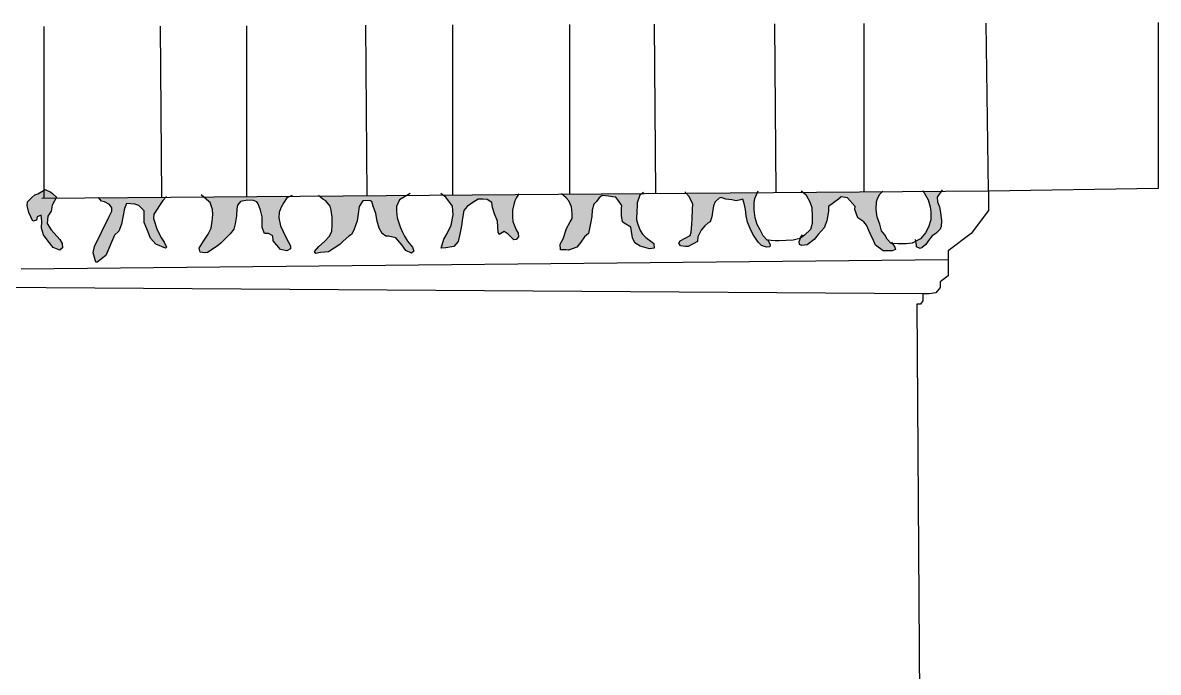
# Model space of a CAD drawing. Header units: millimetres. Extents: x 245 to 515, y 87 to 339.
# Drawn here: x 427.65 to 435.01, y 238.45 to 242.66 of the extents above; entities that cross this region are included whole.
import ezdxf

# ---------------------------------------------------------------- set-up
doc = ezdxf.new("R2010")
doc.units = ezdxf.units.MM
doc.layers.add('çziigi', color=10, linetype='Continuous')

msp = doc.modelspace()

# ---------------------------------------------------------------- hatches: boundary and pattern name
at = {"layer": 'çziigi'}
h = msp.add_hatch(color=256, dxfattribs=at)
h.dxf.hatch_style = 1
h.paths.add_polyline_path([(428.3204, 241.4907), (428.3061, 241.4582), (428.2946, 241.4038), (428.2879, 241.357), (428.2688, 241.3121), (428.242, 241.2864), (428.1857, 241.1536), (428.1293, 241.1107), (428.1197, 241.1116), (428.1025, 241.1718), (428.1121, 241.2128), (428.2057, 241.4019), (428.2248, 241.441), (428.2248, 241.464), (428.2096, 241.4859), (428.1761, 241.5012), (428.157, 241.506), (428.1411, 241.5278), (428.5736, 241.5311), (428.5555, 241.5107), (428.4962, 241.4219), (428.4943, 241.3943), (428.5182, 241.3217), (428.5459, 241.2673), (428.5631, 241.2405), (428.5794, 241.209), (428.5717, 241.2014), (428.5087, 241.2281), (428.4752, 241.2673), (428.4551, 241.316), (428.4332, 241.3675), (428.4341, 241.4153), (428.4341, 241.4449), (428.3997, 241.4792), (428.373, 241.4878)])
h.paths.add_polyline_path([(427.677, 241.5033), (427.705, 241.5302), (427.7252, 241.5466), (427.7445, 241.5543), (427.7695, 241.5697), (427.7838, 241.5768), (427.7838, 241.525), (427.8618, 241.5256), (427.8379, 241.4811), (427.8312, 241.4417), (427.81, 241.4089), (427.8052, 241.3608), (427.8302, 241.3204), (427.8871, 241.2578), (427.9025, 241.2328), (427.9034, 241.2049), (427.8871, 241.1895), (427.8447, 241.2068), (427.8119, 241.2472), (427.7811, 241.2886), (427.7686, 241.3319), (427.7705, 241.3762), (427.7657, 241.4157), (427.7406, 241.4051), (427.7368, 241.383), (427.7127, 241.3772), (427.6867, 241.434), (427.6761, 241.4792)])
h.paths.add_polyline_path([(427.7838, 241.5768), (427.7926, 241.5813), (427.8292, 241.5639), (427.8389, 241.5553), (427.8654, 241.5322), (427.8618, 241.5256), (427.7838, 241.525)])
h.paths.add_polyline_path([(428.8796, 241.42), (428.8777, 241.4534), (428.8615, 241.4973), (428.8538, 241.505), (428.82, 241.533), (429.3818, 241.5373), (429.3595, 241.528), (429.3395, 241.4975), (429.3213, 241.4641), (429.3089, 241.4326), (429.307, 241.3991), (429.3184, 241.3457), (429.3356, 241.3103), (429.3576, 241.2655), (429.3825, 241.2168), (429.3834, 241.1977), (429.3586, 241.1843), (429.3184, 241.1939), (429.2697, 241.2502), (429.2678, 241.2827), (429.2401, 241.2979), (429.2152, 241.2979), (429.199, 241.3361), (429.1999, 241.4049), (429.1885, 241.4478), (429.1722, 241.4899), (429.1636, 241.5032), (429.1426, 241.5099), (429.1044, 241.5137), (429.0585, 241.5051), (429.0394, 241.4803), (429.0346, 241.4564), (429.0318, 241.4106), (429.0251, 241.359), (429.0146, 241.3256), (428.9907, 241.2951), (428.9322, 241.2338), (428.9064, 241.2156), (428.8452, 241.1746), (428.828, 241.1708), (428.7965, 241.1755), (428.7917, 241.2013), (428.8185, 241.2471), (428.8481, 241.293), (428.8682, 241.3321), (428.8758, 241.377)])
h.paths.add_polyline_path([(429.6521, 241.4038), (429.6464, 241.4487), (429.6397, 241.4745), (429.6216, 241.4984), (429.612, 241.5079), (429.5929, 241.5194), (429.5694, 241.5388), (430.1362, 241.5431), (430.09, 241.5149), (430.0699, 241.4729), (430.0709, 241.4414), (430.0756, 241.3994), (430.0948, 241.3392), (430.1062, 241.3094), (430.1215, 241.2798), (430.1416, 241.2473), (430.1741, 241.2072), (430.1817, 241.1814), (430.1683, 241.169), (430.1301, 241.1872), (430.1053, 241.2244), (430.0651, 241.2693), (430.0174, 241.2798), (430.0002, 241.2798), (429.9782, 241.296), (429.9581, 241.3323), (429.9457, 241.3772), (429.9361, 241.4259), (429.9189, 241.4736), (429.9103, 241.5051), (429.897, 241.5108), (429.8521, 241.5089), (429.8272, 241.4717), (429.8215, 241.4249), (429.8157, 241.3781), (429.7947, 241.3189), (429.7794, 241.2912), (429.7622, 241.2788), (429.724, 241.2464), (429.703, 241.2254), (429.6302, 241.1785), (429.5776, 241.1737), (429.547, 241.168), (429.5375, 241.1795), (429.5661, 241.2129), (429.6034, 241.2444), (429.6349, 241.2797), (429.6512, 241.3122), (429.6531, 241.3504)])
h.paths.add_polyline_path([(430.3893, 241.5321), (430.3729, 241.545), (430.861, 241.5487), (430.8492, 241.5309), (430.8377, 241.509), (430.831, 241.4851), (430.8234, 241.4479), (430.8224, 241.4049), (430.8243, 241.3743), (430.8463, 241.3209), (430.8587, 241.2999), (430.8616, 241.275), (430.8463, 241.2569), (430.831, 241.256), (430.7937, 241.2922), (430.7689, 241.3094), (430.7364, 241.2894), (430.7288, 241.3056), (430.7249, 241.3763), (430.7058, 241.425), (430.6924, 241.4651), (430.6886, 241.4975), (430.658, 241.5166), (430.6294, 241.5204), (430.6007, 241.5204), (430.5644, 241.4975), (430.529, 241.4727), (430.508, 241.4469), (430.4975, 241.3963), (430.4918, 241.3476), (430.4813, 241.2932), (430.4707, 241.2454), (430.443, 241.213), (430.3905, 241.2044), (430.3609, 241.2025), (430.3781, 241.2607), (430.3991, 241.2961), (430.4249, 241.3505), (430.4373, 241.4183), (430.4335, 241.4737)])
h.paths.add_polyline_path([(431.1887, 241.508), (431.1715, 241.5281), (431.1524, 241.5433), (431.1434, 241.5509), (431.6607, 241.5549), (431.6474, 241.5453), (431.6312, 241.4957), (431.6312, 241.469), (431.6293, 241.4479), (431.6264, 241.3859), (431.635, 241.3572), (431.6503, 241.3162), (431.6646, 241.2923), (431.6875, 241.2704), (431.7277, 241.2398), (431.7392, 241.2322), (431.7411, 241.2026), (431.7105, 241.1978), (431.6512, 241.215), (431.6159, 241.236), (431.6015, 241.2684), (431.5939, 241.3105), (431.5901, 241.3381), (431.5461, 241.3649), (431.5366, 241.3725), (431.5356, 241.3735), (431.5289, 241.4126), (431.5299, 241.4594), (431.5308, 241.4785), (431.505, 241.5157), (431.4926, 241.532), (431.4706, 241.5348), (431.4458, 241.5396), (431.4037, 241.5434), (431.3846, 241.5291), (431.3665, 241.5052), (431.3502, 241.4871), (431.3388, 241.4489), (431.3359, 241.4078), (431.3302, 241.3725), (431.3148, 241.296), (431.289, 241.276), (431.2651, 241.2397), (431.2393, 241.2092), (431.1858, 241.1891), (431.1715, 241.191), (431.1333, 241.192), (431.1323, 241.2282), (431.1514, 241.2617), (431.1724, 241.3285), (431.1954, 241.3715), (431.2087, 241.3944), (431.2097, 241.4268), (431.2049, 241.4698)])
h.paths.add_polyline_path([(431.9766, 241.5184), (431.9689, 241.5366), (431.9485, 241.5571), (432.4092, 241.5607), (432.3947, 241.5241), (432.3902, 241.4967), (432.3902, 241.4495), (432.3963, 241.3977), (432.4085, 241.355), (432.4283, 241.32), (432.4481, 241.2819), (432.474, 241.253), (432.4797, 241.2527), (432.4936, 241.2234), (432.4916, 241.211), (432.4687, 241.2091), (432.4381, 241.2186), (432.4152, 241.2415), (432.3818, 241.2931), (432.3636, 241.3303), (432.3454, 241.3695), (432.3388, 241.4105), (432.334, 241.4535), (432.3244, 241.4917), (432.3158, 241.5203), (432.3005, 241.5156), (432.2728, 241.5098), (432.2441, 241.5146), (432.2059, 241.5203), (432.1753, 241.5299), (432.162, 241.5261), (432.1371, 241.5013), (432.1266, 241.4755), (432.1199, 241.4354), (432.1151, 241.4039), (432.1037, 241.3733), (432.0893, 241.3647), (432.0702, 241.3456), (432.0463, 241.3179), (432.0253, 241.275), (432.0215, 241.2454), (431.9613, 241.2119), (431.9441, 241.2129), (431.9126, 241.2177), (431.9021, 241.2349), (431.9087, 241.2492), (431.9747, 241.2845), (431.9814, 241.3046), (431.9861, 241.3542), (431.9871, 241.3943), (431.989, 241.4535), (431.9919, 241.4888)])
h = msp.add_hatch(color=256, dxfattribs=at)
h.dxf.hatch_style = 1
h.paths.add_polyline_path([(432.9939, 241.5291), (432.9542, 241.5349), (432.9368, 241.5203), (432.8719, 241.4719), (432.8709, 241.441), (432.8612, 241.38), (432.8438, 241.3345), (432.8051, 241.29), (432.7789, 241.259), (432.7324, 241.2242), (432.6995, 241.2193), (432.683, 241.2251), (432.682, 241.2445), (432.6895, 241.2663), (432.7163, 241.285), (432.756, 241.3231), (432.7651, 241.3611), (432.7651, 241.4068), (432.7636, 241.4647), (432.7499, 241.5028), (432.7255, 241.55), (432.7084, 241.563), (433.2191, 241.5669), (433.204, 241.553), (433.1903, 241.5241), (433.1827, 241.5012), (433.1797, 241.4525), (433.1873, 241.4038), (433.204, 241.3581), (433.2162, 241.3139), (433.236, 241.288), (433.2513, 241.2591), (433.2787, 241.2317), (433.2866, 241.2314), (433.302, 241.2087), (433.3068, 241.1922), (433.2855, 241.1855), (433.2264, 241.1855), (433.176, 241.2203), (433.1644, 241.2522), (433.1421, 241.2977), (433.1189, 241.351), (433.1005, 241.3732), (433.0627, 241.3984), (433.0433, 241.4526), (433.0443, 241.4719)])
h = msp.add_hatch(color=256, dxfattribs=at)
h.dxf.hatch_style = 1
h.paths.add_polyline_path([(433.5302, 241.4693), (433.518, 241.5149), (433.4869, 241.569), (433.6021, 241.5699), (433.5764, 241.5325), (433.5774, 241.5025), (433.591, 241.4704), (433.5959, 241.4452), (433.6007, 241.4161), (433.6046, 241.3782), (433.6017, 241.3433), (433.5949, 241.3249), (433.5687, 241.2967), (433.5434, 241.2812), (433.5211, 241.2521), (433.5026, 241.2249), (433.4783, 241.2065), (433.4667, 241.2006), (433.4424, 241.2094), (433.4414, 241.222), (433.4382, 241.2461), (433.4677, 241.2622), (433.4997, 241.3002), (433.5195, 241.3383), (433.5348, 241.3855), (433.5348, 241.4342)])

# ---------------------------------------------------------------- linework, layer by layer
for p, q in [((427.7838, 242.6395), (427.7838, 241.525)), ((428.5385, 242.6423), (428.5471, 241.5309)), ((429.098, 242.6444), (429.098, 241.5351)), ((429.8693, 242.6472), (429.8779, 241.5412)), ((430.4331, 242.6493), (430.4331, 241.5454)), ((431.1941, 241.5513), (431.1941, 242.6521)), ((431.7407, 242.6541), (431.7492, 241.5556)), ((432.5208, 242.657), (432.5292, 241.5616)), ((433.1027, 241.566), (433.1027, 242.6591)), ((433.9089, 241.5722), (433.8932, 242.6621)), ((435.0102, 242.6662), (435.0102, 241.5882)), ((433.4829, 240.9057), (301.7629, 241.8112)), ((427.705, 241.5302), (427.7252, 241.5466)), ((427.7252, 241.5466), (427.7445, 241.5543)), ((427.7445, 241.5543), (427.7695, 241.5697)), ((427.7695, 241.5697), (427.7926, 241.5813)), ((433.9089, 241.5722), (427.7697, 241.5249)), ((427.7926, 241.5813), (427.8292, 241.5639)), ((427.8292, 241.5639), (427.8389, 241.5553)), ((427.8659, 241.5331), (427.8379, 241.4811)), ((427.8389, 241.5553), (427.8687, 241.5293)), ((428.5784, 241.5365), (428.5555, 241.5107)), ((428.8538, 241.505), (428.8032, 241.547)), ((429.3939, 241.5424), (429.3595, 241.528)), ((429.5929, 241.5194), (429.5652, 241.5423)), ((430.1588, 241.5569), (430.09, 241.5149)), ((430.3893, 241.5321), (430.3588, 241.556)), ((430.4335, 241.4737), (430.3893, 241.5321)), ((430.8644, 241.5539), (430.8492, 241.5309)), ((431.1524, 241.5433), (431.1399, 241.5538)), ((431.1715, 241.5281), (431.1524, 241.5433)), ((431.4037, 241.5434), (431.3846, 241.5291)), ((431.4458, 241.5396), (431.4037, 241.5434)), ((431.4706, 241.5348), (431.4458, 241.5396)), ((431.4926, 241.532), (431.4706, 241.5348)), ((431.505, 241.5157), (431.4926, 241.532)), ((431.6474, 241.5453), (431.6312, 241.4957)), ((431.6713, 241.5625), (431.6474, 241.5453)), ((431.9689, 241.5366), (431.9392, 241.5664)), ((431.9766, 241.5184), (431.9689, 241.5366)), ((432.3947, 241.5241), (432.4146, 241.5743)), ((432.6935, 241.5743), (432.7255, 241.55)), ((432.7255, 241.55), (432.7499, 241.5028)), ((432.9542, 241.5349), (432.9368, 241.5203)), ((432.9939, 241.5291), (432.9542, 241.5349)), ((433.1903, 241.5241), (433.204, 241.553)), ((433.204, 241.553), (433.2239, 241.5713)), ((433.4829, 241.5759), (433.518, 241.5149)), ((433.6085, 241.5791), (433.5764, 241.5325)), ((433.5764, 241.5325), (433.5774, 241.5025)), ((435.0102, 241.5882), (433.9089, 241.5722)), ((433.9089, 241.5722), (433.9089, 241.4466)), ((427.6761, 241.4792), (427.677, 241.5033)), ((427.6867, 241.434), (427.6761, 241.4792)), ((427.677, 241.5033), (427.705, 241.5302)), ((427.8379, 241.4811), (427.8312, 241.4417)), ((428.157, 241.506), (428.1388, 241.5308)), ((428.1761, 241.5012), (428.157, 241.506)), ((428.2096, 241.4859), (428.1761, 241.5012)), ((428.2248, 241.464), (428.2096, 241.4859)), ((428.2248, 241.441), (428.2248, 241.464)), ((428.3061, 241.4582), (428.2946, 241.4038)), ((428.3204, 241.4907), (428.3061, 241.4582)), ((428.373, 241.4878), (428.3204, 241.4907)), ((428.3997, 241.4792), (428.373, 241.4878)), ((428.4341, 241.4449), (428.3997, 241.4792)), ((428.5555, 241.5107), (428.4962, 241.4219)), ((428.8615, 241.4973), (428.8538, 241.505)), ((428.8777, 241.4534), (428.8615, 241.4973)), ((429.0394, 241.4803), (429.0346, 241.4564)), ((429.0585, 241.5051), (429.0394, 241.4803)), ((429.1044, 241.5137), (429.0585, 241.5051)), ((429.1426, 241.5099), (429.1044, 241.5137)), ((429.1636, 241.5032), (429.1426, 241.5099)), ((429.1722, 241.4899), (429.1636, 241.5032)), ((429.1885, 241.4478), (429.1722, 241.4899)), ((429.3213, 241.4641), (429.3089, 241.4326)), ((429.3395, 241.4975), (429.3213, 241.4641)), ((429.3595, 241.528), (429.3395, 241.4975)), ((429.612, 241.5079), (429.5929, 241.5194)), ((429.6216, 241.4984), (429.612, 241.5079)), ((429.6397, 241.4745), (429.6216, 241.4984)), ((429.6464, 241.4487), (429.6397, 241.4745)), ((429.8272, 241.4717), (429.8215, 241.4249)), ((429.8521, 241.5089), (429.8272, 241.4717)), ((429.897, 241.5108), (429.8521, 241.5089)), ((429.9103, 241.5051), (429.897, 241.5108)), ((429.9189, 241.4736), (429.9103, 241.5051)), ((429.9361, 241.4259), (429.9189, 241.4736)), ((430.09, 241.5149), (430.0699, 241.4729)), ((430.0699, 241.4729), (430.0709, 241.4414)), ((430.4373, 241.4183), (430.4335, 241.4737)), ((430.529, 241.4727), (430.508, 241.4469)), ((430.5644, 241.4975), (430.529, 241.4727)), ((430.6007, 241.5204), (430.5644, 241.4975)), ((430.6294, 241.5204), (430.6007, 241.5204)), ((430.658, 241.5166), (430.6294, 241.5204)), ((430.6886, 241.4975), (430.658, 241.5166)), ((430.6924, 241.4651), (430.6886, 241.4975)), ((430.7058, 241.425), (430.6924, 241.4651)), ((430.831, 241.4851), (430.8234, 241.4479)), ((430.8377, 241.509), (430.831, 241.4851)), ((430.8492, 241.5309), (430.8377, 241.509)), ((431.1887, 241.508), (431.1715, 241.5281)), ((431.2049, 241.4698), (431.1887, 241.508)), ((431.2097, 241.4268), (431.2049, 241.4698)), ((431.3502, 241.4871), (431.3388, 241.4489)), ((431.3665, 241.5052), (431.3502, 241.4871)), ((431.3846, 241.5291), (431.3665, 241.5052)), ((431.5308, 241.4785), (431.505, 241.5157)), ((431.5289, 241.4126), (431.5299, 241.4594)), ((431.5299, 241.4594), (431.5308, 241.4785)), ((431.6312, 241.469), (431.6293, 241.4479)), ((431.6312, 241.4957), (431.6312, 241.469)), ((431.9919, 241.4888), (431.9766, 241.5184)), ((431.989, 241.4535), (431.9919, 241.4888)), ((432.1266, 241.4755), (432.1199, 241.4354)), ((432.1371, 241.5013), (432.1266, 241.4755)), ((432.162, 241.5261), (432.1371, 241.5013)), ((432.1753, 241.5299), (432.162, 241.5261)), ((432.2059, 241.5203), (432.1753, 241.5299)), ((432.2441, 241.5146), (432.2059, 241.5203)), ((432.2728, 241.5098), (432.2441, 241.5146)), ((432.3005, 241.5156), (432.2728, 241.5098)), ((432.3158, 241.5203), (432.3005, 241.5156)), ((432.3244, 241.4917), (432.3158, 241.5203)), ((432.334, 241.4535), (432.3244, 241.4917)), ((432.3902, 241.4967), (432.3947, 241.5241)), ((432.3902, 241.4495), (432.3902, 241.4967)), ((432.7499, 241.5028), (432.7636, 241.4647)), ((432.7636, 241.4647), (432.7651, 241.4068)), ((432.8719, 241.4719), (432.8709, 241.441)), ((432.9368, 241.5203), (432.8719, 241.4719)), ((433.0443, 241.4719), (432.9939, 241.5291)), ((433.0433, 241.4526), (433.0443, 241.4719)), ((433.1797, 241.4525), (433.1827, 241.5012)), ((433.1827, 241.5012), (433.1903, 241.5241)), ((433.518, 241.5149), (433.5302, 241.4693)), ((433.5302, 241.4693), (433.5348, 241.4342)), ((433.5774, 241.5025), (433.591, 241.4704)), ((433.591, 241.4704), (433.5959, 241.4452)), ((427.7127, 241.3772), (427.6867, 241.434)), ((427.7406, 241.4051), (427.7368, 241.383)), ((427.7657, 241.4157), (427.7406, 241.4051)), ((427.7705, 241.3762), (427.7657, 241.4157)), ((427.81, 241.4089), (427.8052, 241.3608)), ((427.8312, 241.4417), (427.81, 241.4089)), ((428.1121, 241.2128), (428.2057, 241.4019)), ((428.2057, 241.4019), (428.2248, 241.441)), ((428.2946, 241.4038), (428.2879, 241.357)), ((428.4332, 241.3675), (428.4341, 241.4153)), ((428.4341, 241.4153), (428.4341, 241.4449)), ((428.4962, 241.4219), (428.4943, 241.3943)), ((428.4943, 241.3943), (428.5182, 241.3217)), ((428.8758, 241.377), (428.8796, 241.42)), ((428.8796, 241.42), (428.8777, 241.4534)), ((429.0318, 241.4106), (429.0251, 241.359)), ((429.0346, 241.4564), (429.0318, 241.4106)), ((429.1999, 241.4049), (429.1885, 241.4478)), ((429.199, 241.3361), (429.1999, 241.4049)), ((429.3089, 241.4326), (429.307, 241.3991)), ((429.307, 241.3991), (429.3184, 241.3457)), ((429.6521, 241.4038), (429.6464, 241.4487)), ((429.6531, 241.3504), (429.6521, 241.4038)), ((429.8215, 241.4249), (429.8157, 241.3781)), ((429.9457, 241.3772), (429.9361, 241.4259)), ((430.0709, 241.4414), (430.0756, 241.3994)), ((430.0756, 241.3994), (430.0948, 241.3392)), ((430.4249, 241.3505), (430.4373, 241.4183)), ((430.4975, 241.3963), (430.4918, 241.3476)), ((430.508, 241.4469), (430.4975, 241.3963)), ((430.7249, 241.3763), (430.7058, 241.425)), ((430.8234, 241.4479), (430.8224, 241.4049)), ((430.8224, 241.4049), (430.8243, 241.3743)), ((431.1954, 241.3715), (431.2087, 241.3944)), ((431.2087, 241.3944), (431.2097, 241.4268)), ((431.3359, 241.4078), (431.3302, 241.3725)), ((431.3388, 241.4489), (431.3359, 241.4078)), ((431.5356, 241.3735), (431.5289, 241.4126)), ((431.6293, 241.4479), (431.6264, 241.3859)), ((431.6264, 241.3859), (431.635, 241.3572)), ((431.9861, 241.3542), (431.9871, 241.3943)), ((431.9871, 241.3943), (431.989, 241.4535)), ((432.1151, 241.4039), (432.1037, 241.3733)), ((432.1199, 241.4354), (432.1151, 241.4039)), ((432.3388, 241.4105), (432.334, 241.4535)), ((432.3454, 241.3695), (432.3388, 241.4105)), ((432.3963, 241.3977), (432.3902, 241.4495)), ((432.4085, 241.355), (432.3963, 241.3977)), ((432.7651, 241.4068), (432.7651, 241.3611)), ((432.8709, 241.441), (432.8612, 241.38)), ((433.0627, 241.3984), (433.0433, 241.4526)), ((433.1005, 241.3732), (433.0627, 241.3984)), ((433.1873, 241.4038), (433.1797, 241.4525)), ((433.204, 241.3581), (433.1873, 241.4038)), ((433.5348, 241.3855), (433.5195, 241.3383)), ((433.5348, 241.4342), (433.5348, 241.3855)), ((433.5959, 241.4452), (433.6007, 241.4161)), ((433.6007, 241.4161), (433.6046, 241.3782)), ((433.9089, 241.4466), (433.7972, 241.2963)), ((427.7368, 241.383), (427.7127, 241.3772)), ((427.7686, 241.3319), (427.7705, 241.3762)), ((427.7811, 241.2886), (427.7686, 241.3319)), ((427.8052, 241.3608), (427.8302, 241.3204)), ((427.8302, 241.3204), (427.8871, 241.2578)), ((428.2688, 241.3121), (428.242, 241.2864)), ((428.2879, 241.357), (428.2688, 241.3121)), ((428.4551, 241.316), (428.4332, 241.3675)), ((428.4752, 241.2673), (428.4551, 241.316)), ((428.5182, 241.3217), (428.5459, 241.2673)), ((428.8481, 241.293), (428.8682, 241.3321)), ((428.8682, 241.3321), (428.8758, 241.377)), ((429.0146, 241.3256), (428.9907, 241.2951)), ((429.0251, 241.359), (429.0146, 241.3256)), ((429.2152, 241.2979), (429.199, 241.3361)), ((429.3184, 241.3457), (429.3356, 241.3103)), ((429.6349, 241.2797), (429.6512, 241.3122)), ((429.6512, 241.3122), (429.6531, 241.3504)), ((429.7947, 241.3189), (429.7794, 241.2912)), ((429.8157, 241.3781), (429.7947, 241.3189)), ((429.9581, 241.3323), (429.9457, 241.3772)), ((429.9782, 241.296), (429.9581, 241.3323)), ((430.0948, 241.3392), (430.1062, 241.3094)), ((430.3991, 241.2961), (430.4249, 241.3505)), ((430.4918, 241.3476), (430.4813, 241.2932)), ((430.7288, 241.3056), (430.7249, 241.3763)), ((430.8243, 241.3743), (430.8463, 241.3209)), ((430.8463, 241.3209), (430.8587, 241.2999)), ((431.1514, 241.2617), (431.1724, 241.3285)), ((431.1724, 241.3285), (431.1954, 241.3715)), ((431.3302, 241.3725), (431.3148, 241.296)), ((431.5366, 241.3725), (431.5356, 241.3735)), ((431.5461, 241.3649), (431.5366, 241.3725)), ((431.5901, 241.3381), (431.5461, 241.3649)), ((431.5939, 241.3105), (431.5901, 241.3381)), ((431.635, 241.3572), (431.6503, 241.3162)), ((431.6503, 241.3162), (431.6646, 241.2923)), ((431.9814, 241.3046), (431.9861, 241.3542)), ((432.0463, 241.3179), (432.0253, 241.275)), ((432.0702, 241.3456), (432.0463, 241.3179)), ((432.0893, 241.3647), (432.0702, 241.3456)), ((432.1037, 241.3733), (432.0893, 241.3647)), ((432.3636, 241.3303), (432.3454, 241.3695)), ((432.3818, 241.2931), (432.3636, 241.3303)), ((432.4283, 241.32), (432.4085, 241.355)), ((432.4481, 241.2819), (432.4283, 241.32)), ((432.756, 241.3231), (432.7163, 241.285)), ((432.7651, 241.3611), (432.756, 241.3231)), ((432.8438, 241.3345), (432.8051, 241.29)), ((432.8612, 241.38), (432.8438, 241.3345)), ((433.1189, 241.351), (433.1005, 241.3732)), ((433.1421, 241.2977), (433.1189, 241.351)), ((433.2162, 241.3139), (433.204, 241.3581)), ((433.236, 241.288), (433.2162, 241.3139)), ((433.5195, 241.3383), (433.4997, 241.3002)), ((433.5949, 241.3249), (433.5687, 241.2967)), ((433.6017, 241.3433), (433.5949, 241.3249)), ((433.6046, 241.3782), (433.6017, 241.3433)), ((427.8119, 241.2472), (427.7811, 241.2886)), ((427.8447, 241.2068), (427.8119, 241.2472)), ((427.8871, 241.2578), (427.9025, 241.2328)), ((428.242, 241.2864), (428.1857, 241.1536)), ((428.5087, 241.2281), (428.4752, 241.2673)), ((428.5459, 241.2673), (428.5631, 241.2405)), ((428.5631, 241.2405), (428.5794, 241.209)), ((428.7917, 241.2013), (428.8185, 241.2471)), ((428.8185, 241.2471), (428.8481, 241.293)), ((428.9907, 241.2951), (428.9322, 241.2338)), ((429.2401, 241.2979), (429.2152, 241.2979)), ((429.2678, 241.2827), (429.2401, 241.2979)), ((429.2697, 241.2502), (429.2678, 241.2827)), ((429.3184, 241.1939), (429.2697, 241.2502)), ((429.3356, 241.3103), (429.3576, 241.2655)), ((429.3576, 241.2655), (429.3825, 241.2168)), ((429.5661, 241.2129), (429.6034, 241.2444)), ((429.6034, 241.2444), (429.6349, 241.2797)), ((429.724, 241.2464), (429.703, 241.2254)), ((429.7622, 241.2788), (429.724, 241.2464)), ((429.7794, 241.2912), (429.7622, 241.2788)), ((430.0002, 241.2798), (429.9782, 241.296)), ((430.0174, 241.2798), (430.0002, 241.2798)), ((430.0651, 241.2693), (430.0174, 241.2798)), ((430.1053, 241.2244), (430.0651, 241.2693)), ((430.1062, 241.3094), (430.1215, 241.2798)), ((430.1215, 241.2798), (430.1416, 241.2473)), ((430.1416, 241.2473), (430.1741, 241.2072)), ((430.3609, 241.2025), (430.3781, 241.2607)), ((430.3781, 241.2607), (430.3991, 241.2961)), ((430.4707, 241.2454), (430.443, 241.213)), ((430.4813, 241.2932), (430.4707, 241.2454)), ((430.7364, 241.2894), (430.7288, 241.3056)), ((430.7689, 241.3094), (430.7364, 241.2894)), ((430.7937, 241.2922), (430.7689, 241.3094)), ((430.831, 241.256), (430.7937, 241.2922)), ((430.8463, 241.2569), (430.831, 241.256)), ((430.8616, 241.275), (430.8463, 241.2569)), ((430.8587, 241.2999), (430.8616, 241.275)), ((431.1323, 241.2282), (431.1514, 241.2617)), ((431.2651, 241.2397), (431.2393, 241.2092)), ((431.289, 241.276), (431.2651, 241.2397)), ((431.3148, 241.296), (431.289, 241.276)), ((431.6015, 241.2684), (431.5939, 241.3105)), ((431.6159, 241.236), (431.6015, 241.2684)), ((431.6646, 241.2923), (431.6875, 241.2704)), ((431.6875, 241.2704), (431.7277, 241.2398)), ((431.7277, 241.2398), (431.7392, 241.2322)), ((431.9021, 241.2349), (431.9087, 241.2492)), ((431.9087, 241.2492), (431.9747, 241.2845)), ((432.0215, 241.2454), (431.9613, 241.2119)), ((431.9747, 241.2845), (431.9814, 241.3046)), ((432.0253, 241.275), (432.0215, 241.2454)), ((432.4152, 241.2415), (432.3818, 241.2931)), ((432.4381, 241.2186), (432.4152, 241.2415)), ((432.474, 241.253), (432.4481, 241.2819)), ((432.5258, 241.25), (432.474, 241.253)), ((432.4764, 241.2597), (432.4936, 241.2234)), ((432.5517, 241.25), (432.5258, 241.25)), ((432.6432, 241.2545), (432.5517, 241.25)), ((432.6858, 241.2637), (432.6432, 241.2545)), ((432.682, 241.2445), (432.6917, 241.2726)), ((432.683, 241.2251), (432.682, 241.2445)), ((432.7163, 241.285), (432.6858, 241.2637)), ((432.6917, 241.2726), (432.7033, 241.2881)), ((432.7789, 241.259), (432.7324, 241.2242)), ((432.8051, 241.29), (432.7789, 241.259)), ((433.1644, 241.2522), (433.1421, 241.2977)), ((433.176, 241.2203), (433.1644, 241.2522)), ((433.2513, 241.2591), (433.236, 241.288)), ((433.2787, 241.2317), (433.2513, 241.2591)), ((433.2797, 241.2416), (433.302, 241.2087)), ((433.4677, 241.2622), (433.4144, 241.2332)), ((433.4414, 241.222), (433.4366, 241.2579)), ((433.4997, 241.3002), (433.4677, 241.2622)), ((433.5211, 241.2521), (433.5026, 241.2249)), ((433.5434, 241.2812), (433.5211, 241.2521)), ((433.5687, 241.2967), (433.5434, 241.2812)), ((433.7972, 241.2963), (433.6468, 241.1844)), ((427.8871, 241.1895), (427.8447, 241.2068)), ((427.9034, 241.2049), (427.8871, 241.1895)), ((427.9025, 241.2328), (427.9034, 241.2049)), ((428.1025, 241.1718), (428.1121, 241.2128)), ((428.1197, 241.1116), (428.1025, 241.1718)), ((428.5717, 241.2014), (428.5087, 241.2281)), ((428.5794, 241.209), (428.5717, 241.2014)), ((428.7965, 241.1755), (428.7917, 241.2013)), ((428.828, 241.1708), (428.7965, 241.1755)), ((428.8452, 241.1746), (428.828, 241.1708)), ((428.9064, 241.2156), (428.8452, 241.1746)), ((428.9322, 241.2338), (428.9064, 241.2156)), ((429.3586, 241.1843), (429.3184, 241.1939)), ((429.3834, 241.1977), (429.3586, 241.1843)), ((429.3825, 241.2168), (429.3834, 241.1977)), ((429.5375, 241.1795), (429.5661, 241.2129)), ((429.547, 241.168), (429.5375, 241.1795)), ((429.5776, 241.1737), (429.547, 241.168)), ((429.6302, 241.1785), (429.5776, 241.1737)), ((429.703, 241.2254), (429.6302, 241.1785)), ((430.1301, 241.1872), (430.1053, 241.2244)), ((430.1683, 241.169), (430.1301, 241.1872)), ((430.1817, 241.1814), (430.1683, 241.169)), ((430.1741, 241.2072), (430.1817, 241.1814)), ((430.3905, 241.2044), (430.3609, 241.2025)), ((430.443, 241.213), (430.3905, 241.2044)), ((431.1333, 241.192), (431.1323, 241.2282)), ((431.1715, 241.191), (431.1333, 241.192)), ((431.1858, 241.1891), (431.1715, 241.191)), ((431.2393, 241.2092), (431.1858, 241.1891)), ((431.6512, 241.215), (431.6159, 241.236)), ((431.7105, 241.1978), (431.6512, 241.215)), ((431.7411, 241.2026), (431.7105, 241.1978)), ((431.7392, 241.2322), (431.7411, 241.2026)), ((431.9126, 241.2177), (431.9021, 241.2349)), ((431.9441, 241.2129), (431.9126, 241.2177)), ((431.9613, 241.2119), (431.9441, 241.2129)), ((432.4687, 241.2091), (432.4381, 241.2186)), ((432.4916, 241.211), (432.4687, 241.2091)), ((432.4936, 241.2234), (432.4916, 241.211)), ((432.6995, 241.2193), (432.683, 241.2251)), ((432.7324, 241.2242), (432.6995, 241.2193)), ((433.2264, 241.1855), (433.176, 241.2203)), ((433.2855, 241.1855), (433.2264, 241.1855)), ((433.3244, 241.2302), (433.2787, 241.2317)), ((433.3068, 241.1922), (433.2855, 241.1855)), ((433.302, 241.2087), (433.3068, 241.1922)), ((433.3747, 241.2302), (433.3244, 241.2302)), ((433.4144, 241.2332), (433.3747, 241.2302)), ((433.4424, 241.2094), (433.4414, 241.222)), ((433.4667, 241.2006), (433.4424, 241.2094)), ((433.4783, 241.2065), (433.4667, 241.2006)), ((433.5026, 241.2249), (433.4783, 241.2065)), ((433.6468, 241.1844), (433.6468, 241.0693)), ((433.6468, 241.1269), (427.6372, 241.0658)), ((428.1293, 241.1107), (428.1197, 241.1116)), ((428.1857, 241.1536), (428.1293, 241.1107)), ((433.6468, 241.0214), (433.5956, 240.983)), ((433.6468, 241.0693), (433.6468, 241.0214)), ((433.5956, 240.9477), (433.5675, 240.912)), ((433.5956, 240.983), (433.5956, 240.9477)), ((433.5244, 240.9057), (433.4829, 240.9057)), ((433.4829, 240.9057), (433.4829, 240.8602)), ((433.5675, 240.912), (433.5244, 240.9057)), ((433.468, 240.8376), (433.4438, 240.8376)), ((433.4438, 240.8376), (433.4667, 237.6692)), ((433.4829, 240.8602), (433.468, 240.8376))]:
    msp.add_line(p, q, dxfattribs=at)

doc.saveas('drawing.dxf')
